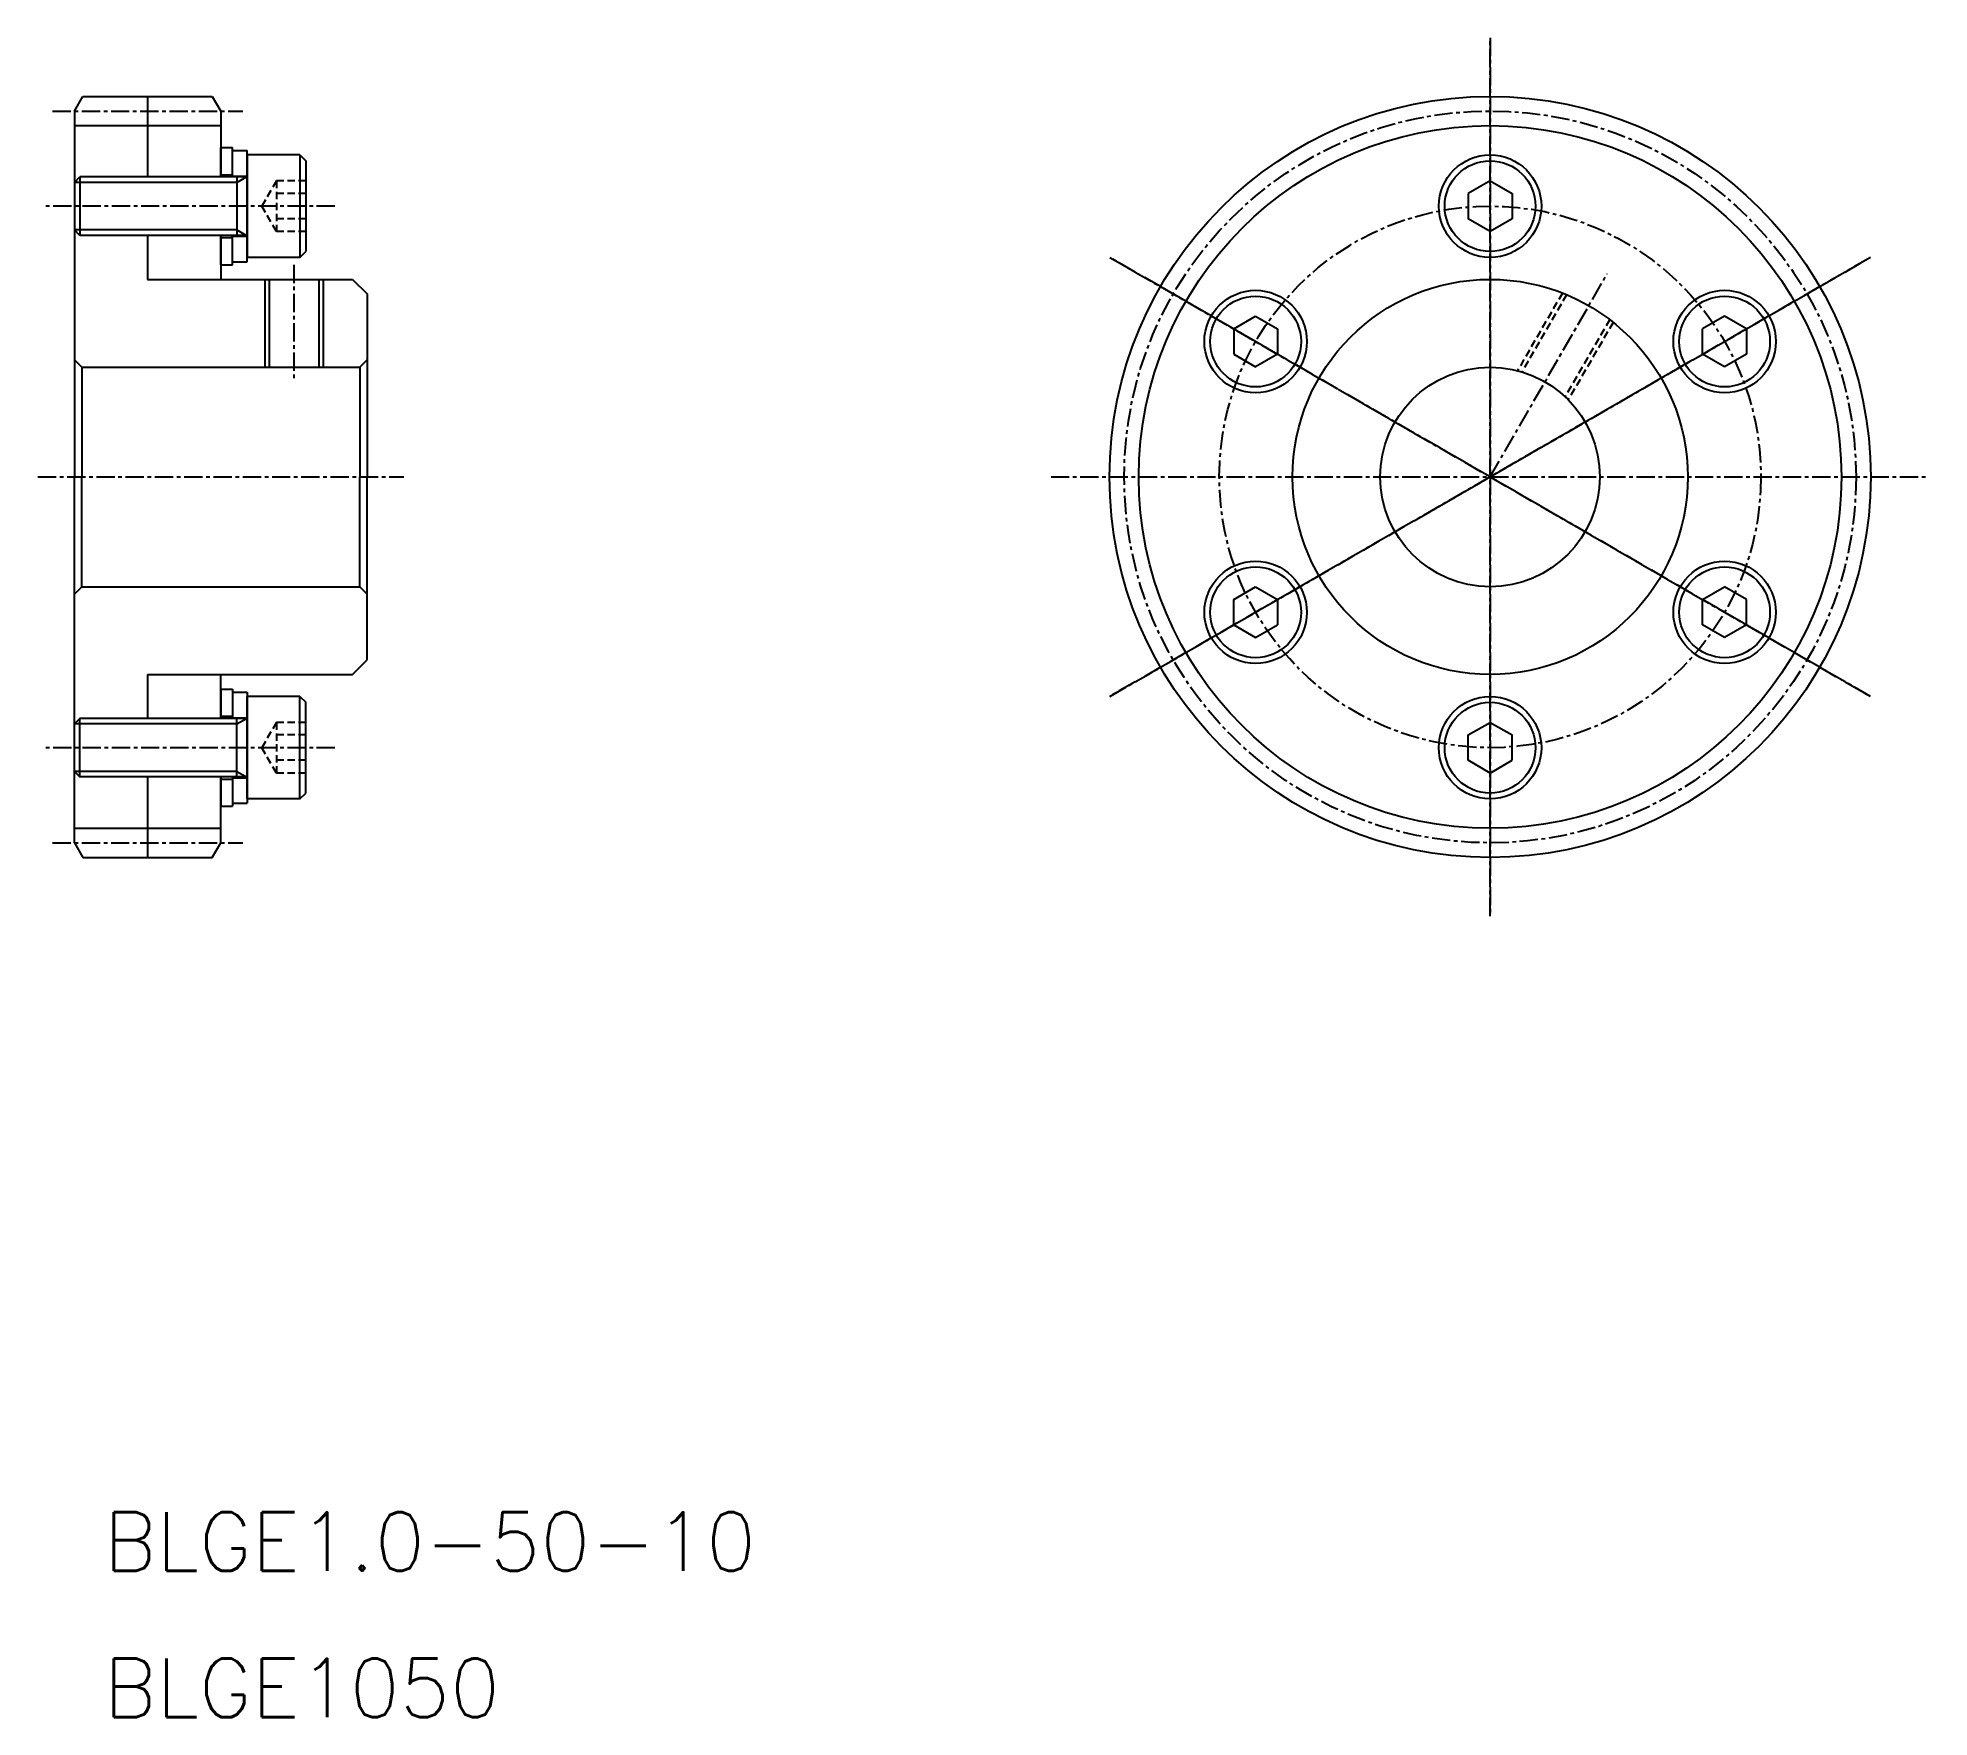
# Model space of a CAD drawing. Extents: x 0 to 129, y 0 to 115.
import ezdxf

# ---------------------------------------------------------------- set-up
doc = ezdxf.new("R2010")
doc.units = 0
doc.linetypes.add('CENTER', pattern=[2, 1.25, -0.25, 0.25, -0.25])
doc.linetypes.add('DASHED', pattern=[0.75, 0.5, -0.25])
doc.layers.get('0').update_dxf_attribs({"linetype": 'CONTINUOUS'})
doc.layers.add('CENTER', color=1, linetype='CENTER')
doc.styles.get("Standard").update_dxf_attribs({"font": 'txt', "bigfont": 'BIGFONT'})

msp = doc.modelspace()

# ---------------------------------------------------------------- linework, layer by layer
at = {"color": 7, "linetype": 'CONTINUOUS'}
for p, q in [((2.5, 109.74), (3.08, 110.74)), ((3.08, 110.74), (11.92, 110.74)), ((7.5, 110.74), (7.5, 105.24)), ((11.92, 110.74), (12.5, 109.74)), ((2.5, 109.74), (2.5, 84.74)), ((2.5, 108.74), (12.5, 108.74)), ((12.5, 109.74), (12.5, 105.24)), ((12.5, 105.24), (12.5, 107.24)), ((12.5, 107.24), (13.3, 107.24)), ((13.3, 105.24), (13.3, 107.24)), ((13.3, 105.29), (13.3, 107.04)), ((13.3, 107.04), (14.3, 107.04)), ((14.3, 99.44), (14.3, 107.04)), ((14.3, 106.74), (14.3, 99.74)), ((17.9, 106.74), (14.3, 106.74)), ((17.9, 106.74), (17.9, 99.74)), ((17.9, 106.74), (18.3, 106.34)), ((18.3, 106.34), (18.3, 100.14)), ((2.5, 104.86), (2.88, 105.24)), ((2.5, 104.86), (2.5, 101.62)), ((14.3, 105.24), (2.88, 105.24)), ((2.88, 105.24), (2.88, 101.24)), ((12.5, 105.39), (13.3, 105.39)), ((13.3, 105.29), (14.3, 105.29)), ((13.6, 105.24), (13.6, 101.24)), ((99.22, 104.97), (97.72, 104.11)), ((99.22, 104.97), (100.72, 104.11)), ((97.72, 104.11), (97.72, 102.38)), ((100.72, 104.11), (100.72, 102.38)), ((99.22, 101.51), (97.72, 102.38)), ((100.72, 102.38), (99.22, 101.51)), ((100.34, 102.16), (100.34, 102.16)), ((2.88, 101.24), (2.5, 101.62)), ((14.3, 101.24), (2.88, 101.24)), ((7.5, 101.24), (7.5, 98.24)), ((12.5, 101.24), (12.5, 98.24)), ((12.5, 99.24), (12.5, 101.24)), ((12.5, 101.09), (13.3, 101.09)), ((13.3, 99.24), (13.3, 101.24)), ((13.3, 99.44), (13.3, 101.19)), ((13.3, 101.19), (14.3, 101.19)), ((99.97, 101.94), (99.97, 101.94)), ((17.9, 99.74), (14.3, 99.74)), ((17.9, 99.74), (18.3, 100.14)), ((7.5, 98.24), (21.5, 98.24)), ((12.5, 99.24), (13.3, 99.24)), ((13.3, 99.44), (14.3, 99.44)), ((15.8, 98.24), (15.8, 92.24)), ((19.2, 98.24), (19.2, 92.24)), ((21.5, 98.24), (22.5, 97.24)), ((22.5, 97.24), (22.5, 84.74)), ((81.7, 94.86), (83.2, 95.72)), ((83.2, 95.72), (84.7, 94.86)), ((115.24, 95.72), (113.74, 94.86)), ((116.74, 94.86), (115.24, 95.72)), ((81.7, 94.86), (81.7, 93.13)), ((84.7, 94.86), (84.7, 93.13)), ((84.7, 94.42), (84.7, 94.42)), ((113.74, 93.13), (113.74, 94.86)), ((116.74, 94.86), (116.74, 93.13)), ((22.5, 93.24), (22.5, 93.24)), ((81.7, 93.13), (83.2, 92.26)), ((84.7, 93.13), (83.2, 92.26)), ((84.7, 93.99), (84.7, 93.99)), ((115.24, 92.26), (113.74, 93.13)), ((116.74, 93.13), (115.24, 92.26)), ((3, 92.24), (2.5, 92.74)), ((3, 92.24), (3, 84.74)), ((3, 92.24), (22, 92.24)), ((22, 92.24), (22.5, 92.74)), ((22, 92.24), (22, 84.74)), ((114.49, 92.69), (114.49, 92.69)), ((114.86, 92.48), (114.86, 92.48)), ((2.5, 59.74), (2.5, 84.74)), ((3, 77.24), (3, 84.74)), ((22, 77.24), (22, 84.74)), ((22.5, 72.24), (22.5, 84.74)), ((3, 77.24), (2.5, 76.74)), ((3, 77.24), (22, 77.24)), ((22, 77.24), (22.5, 76.74)), ((22.5, 76.24), (22.5, 76.24)), ((81.7, 76.36), (83.2, 77.22)), ((81.7, 74.63), (81.7, 76.36)), ((83.2, 77.22), (84.7, 76.36)), ((83.57, 77.01), (83.57, 77.01)), ((83.95, 76.79), (83.95, 76.79)), ((84.7, 76.36), (84.7, 74.63)), ((113.74, 76.36), (115.24, 77.22)), ((113.74, 74.63), (113.74, 76.36)), ((116.74, 76.36), (115.24, 77.22)), ((116.74, 74.63), (116.74, 76.36)), ((113.74, 75.49), (113.74, 75.49)), ((113.74, 75.06), (113.74, 75.06)), ((81.7, 74.63), (83.2, 73.76)), ((83.2, 73.76), (84.7, 74.63)), ((115.24, 73.76), (113.74, 74.63)), ((116.74, 74.63), (115.24, 73.76)), ((7.5, 71.24), (21.5, 71.24)), ((7.5, 71.24), (7.5, 68.24)), ((12.5, 68.24), (12.5, 71.24)), ((21.5, 71.24), (22.5, 72.24)), ((12.5, 70.24), (12.5, 68.24)), ((12.5, 70.24), (13.3, 70.24)), ((13.3, 70.24), (13.3, 68.24)), ((13.3, 70.04), (13.3, 68.29)), ((13.3, 70.04), (14.3, 70.04)), ((14.3, 70.04), (14.3, 62.44)), ((14.3, 62.74), (14.3, 69.74)), ((17.9, 69.74), (14.3, 69.74)), ((17.9, 62.74), (17.9, 69.74)), ((17.9, 69.74), (18.3, 69.34)), ((18.3, 63.14), (18.3, 69.34)), ((2.88, 68.24), (2.5, 67.86)), ((2.5, 64.62), (2.5, 67.86)), ((14.3, 68.24), (2.88, 68.24)), ((2.88, 64.24), (2.88, 68.24)), ((12.5, 68.39), (13.3, 68.39)), ((13.3, 68.29), (14.3, 68.29)), ((13.6, 64.24), (13.6, 68.24)), ((97.72, 67.11), (99.22, 67.97)), ((98.09, 67.32), (98.09, 67.32)), ((98.47, 67.54), (98.47, 67.54)), ((99.22, 67.97), (100.72, 67.11)), ((97.72, 65.38), (97.72, 67.11)), ((100.72, 65.38), (100.72, 67.11)), ((2.5, 64.62), (2.88, 64.24)), ((99.22, 64.51), (97.72, 65.38)), ((99.22, 64.51), (100.72, 65.38)), ((14.3, 64.24), (2.88, 64.24)), ((7.5, 64.24), (7.5, 58.74)), ((12.5, 59.74), (12.5, 64.24)), ((12.5, 64.24), (12.5, 62.24)), ((12.5, 64.09), (13.3, 64.09)), ((13.3, 64.24), (13.3, 62.24)), ((13.3, 64.19), (13.3, 62.44)), ((13.3, 64.19), (14.3, 64.19)), ((12.5, 62.24), (13.3, 62.24)), ((13.3, 62.44), (14.3, 62.44)), ((17.9, 62.74), (14.3, 62.74)), ((17.9, 62.74), (18.3, 63.14)), ((2.5, 60.74), (12.5, 60.74)), ((2.5, 59.74), (3.08, 58.74)), ((11.92, 58.74), (12.5, 59.74)), ((3.08, 58.74), (11.92, 58.74))]:
    msp.add_line(p, q, dxfattribs=at)
at = {"color": 3, "linetype": 'CONTINUOUS'}
for p, q in [((13.6, 104.86), (2.5, 104.86)), ((13.6, 104.86), (14.26, 105.24)), ((13.6, 101.62), (2.5, 101.62)), ((13.6, 101.62), (14.26, 101.24)), ((15.5, 98.24), (15.5, 92.24)), ((19.5, 98.24), (19.5, 92.24)), ((13.6, 67.86), (2.5, 67.86)), ((13.6, 67.86), (14.26, 68.24)), ((13.6, 64.62), (2.5, 64.62)), ((13.6, 64.62), (14.26, 64.24))]:
    msp.add_line(p, q, dxfattribs=at)
at = {"color": 3, "linetype": 'DASHED'}
for p, q in [((16.3, 104.97), (15.3, 103.24)), ((16.3, 104.97), (16.3, 101.51)), ((18.3, 104.97), (16.3, 104.97)), ((18.3, 104.11), (16.3, 104.11)), ((16.3, 101.51), (15.3, 103.24)), ((18.3, 102.38), (16.3, 102.38)), ((18.3, 101.51), (16.3, 101.51)), ((104.16, 97.3), (101.1, 92)), ((104.44, 97.19), (101.4, 91.92)), ((107.39, 95.49), (104.34, 90.22)), ((107.62, 95.3), (104.56, 90)), ((16.3, 67.97), (15.3, 66.24)), ((16.3, 67.97), (16.3, 64.51)), ((18.3, 67.97), (16.3, 67.97)), ((16.3, 64.51), (15.3, 66.24)), ((18.3, 67.11), (16.3, 67.11)), ((18.3, 65.38), (16.3, 65.38)), ((18.3, 64.51), (16.3, 64.51))]:
    msp.add_line(p, q, dxfattribs=at)
at = {"color": 7, "linetype": 'CONTINUOUS'}
for centre, radius in [((99.22, 84.74), 26), ((99.22, 103.24), 3.5), ((99.22, 103.24), 3.1), ((99.22, 84.74), 13.5), ((83.2, 93.99), 3.5), ((83.2, 93.99), 3.1), ((115.24, 93.99), 3.5), ((115.24, 93.99), 3.1), ((99.22, 84.74), 7.5), ((83.2, 75.49), 3.5), ((115.24, 75.49), 3.5), ((83.2, 75.49), 3.1), ((115.24, 75.49), 3.1), ((99.22, 66.24), 3.5), ((99.22, 66.24), 3.1)]:
    msp.add_circle(centre, radius, dxfattribs=at)
at = {"color": 3, "linetype": 'CONTINUOUS'}
msp.add_circle((99.22, 84.74), 24, dxfattribs=at)
at = {"color": 1, "linetype": 'CENTER'}
msp.add_circle((99.22, 84.74), 18.5, dxfattribs=at)
at = {"layer": 'CENTER', "color": 1, "linetype": 'CENTER'}
for p, q in [((99.22, 114.74), (99.22, 54.74)), ((99.22, 54.74), (99.22, 114.74)), ((1, 109.74), (14, 109.74)), ((20.3, 103.24), (0.5, 103.24)), ((73.24, 99.74), (125.2, 69.74)), ((73.24, 69.74), (125.2, 99.74)), ((125.2, 69.74), (73.24, 99.74)), ((125.2, 99.74), (73.24, 69.74)), ((17.5, 99.24), (17.5, 91.24)), ((99.22, 84.74), (107.22, 98.61)), ((0, 84.74), (25, 84.74)), ((69.22, 84.74), (129.22, 84.74)), ((20.3, 66.24), (0.5, 66.24)), ((1, 59.74), (14, 59.74))]:
    msp.add_line(p, q, dxfattribs=at)
msp.add_circle((99.22, 84.74), 25, dxfattribs=at)

# ---------------------------------------------------------------- texts
at = {"color": 7, "linetype": 'CONTINUOUS'}
for s, p in [('BLGE1.0-50-10', (4.5, 10)), ('BLGE1050', (4.5, 0))]:
    msp.add_text(s, height=4, dxfattribs=at).set_placement(p)

doc.saveas('drawing.dxf')
